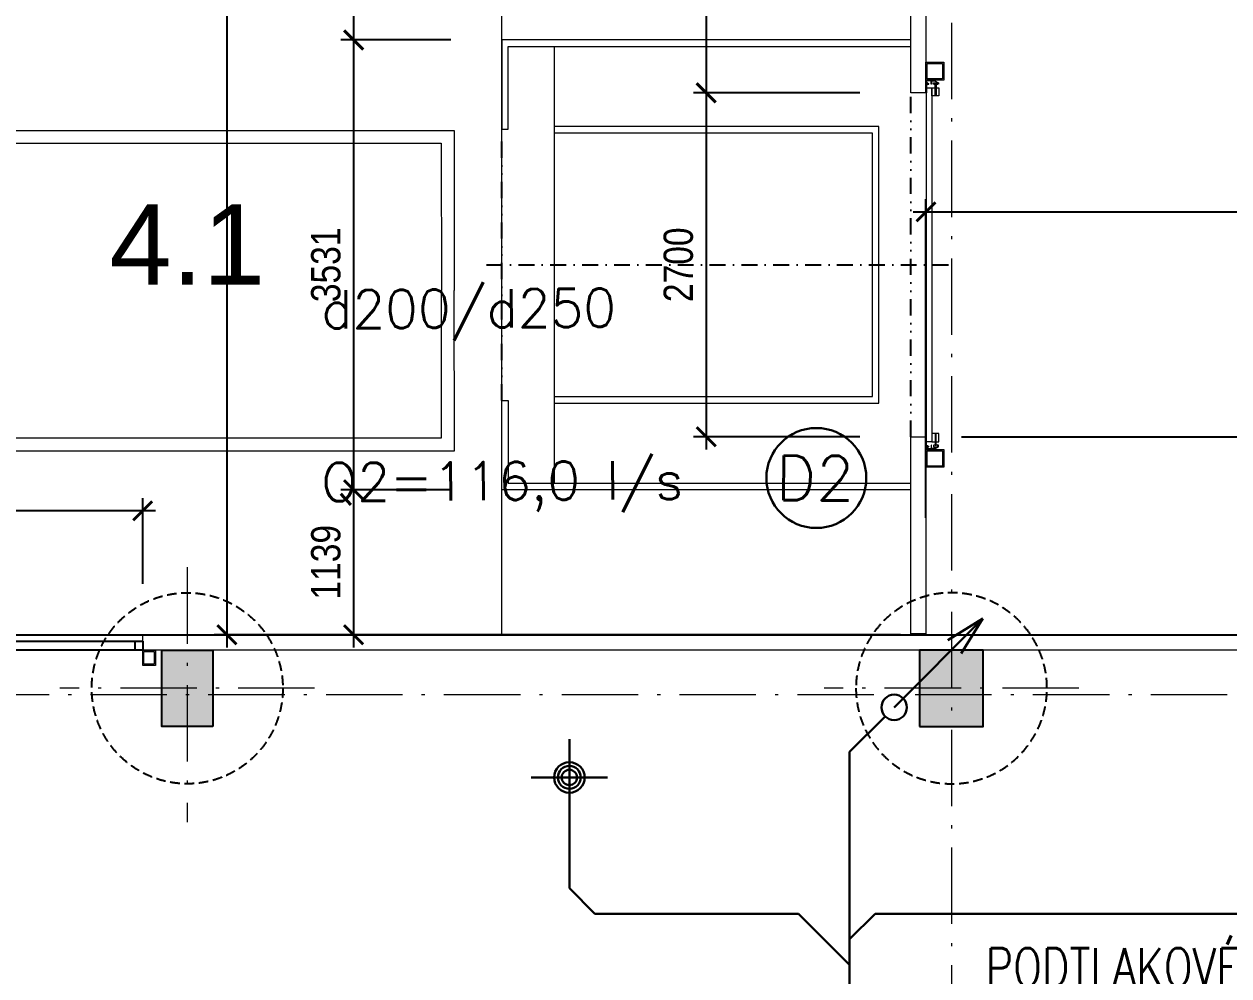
# Model space of a CAD drawing. Header units: millimetres. Extents: x 325046 to 1268204, y 1875583 to 2761998.
# Drawn here: x 746798 to 756257, y 2588684 to 2596158 of the extents above; entities that cross this region are included whole.
import ezdxf
from ezdxf.enums import TextEntityAlignment as Align

# ---------------------------------------------------------------- set-up
doc = ezdxf.new("R2010")
doc.units = ezdxf.units.MM
doc.header["$LTSCALE"] = 100
doc.header["$PDMODE"] = 65
for name, pattern in [('$AUDIT_BAD_LTYPE1', [0]), ('ACAD_ISO10W100', [18.5, 12, -3, 0.5, -3]), ('DASHDOT', [1, 0.5, -0.25, 0, -0.25]), ('DASHED', [0.75, 0.5, -0.25]), ('DIVIDE', [31.75, 12.7, -6.35, 0, -6.35, 0, -6.35]), ('SO02_F11anp01$0${ Leader Line}', [0])]:
    doc.linetypes.add(name, pattern=pattern)
for name, color, linetype, lineweight, true_color in [('Auta', 252, 'Continuous', 5, 0x696969), ('GATE', 7, 'Continuous', 9, 0x002eb8), ('Komunikace - obrys - 1.etapa', 7, 'Continuous', 15, 0x901be4), ('Korabek-text', 7, 'Continuous', 0, 0x7a7a7a), ('Korabek-trasy', 7, 'Continuous', 30, 0x7478c3), ('Korabek-vpuste', 7, 'Continuous', 30, 0x6f7ceb), ('Manipulační - obrys - 1. etapa', 7, 'Continuous', 13, 0x1a63a8), ('OCELOVÉ KONSTRUKCE', 7, 'Continuous', 13, 0x2865c8), ('otvory', 7, 'Continuous', 20, 0xb30000)]:
    doc.layers.add(name, color=color, linetype=linetype, lineweight=lineweight, true_color=true_color)
for name, color, linetype in [('kóty 100', 5, 'Continuous'), ('Kóty osové', 5, 'Continuous'), ('NRŘ', 6, 'DIVIDE'), ('OKNA - RASTR', 5, 'Continuous'), ('ŽB- SLOUPY', 3, 'Continuous')]:
    doc.layers.add(name, color=color, linetype=linetype)
for name, color, linetype, lineweight in [('Objekty - osy', 5, 'ACAD_ISO10W100', 20), ('OBVODOVÝ PLÁŠŤ', 2, 'Continuous', 9), ('PŘEDĚL', 8, 'Continuous', 5), ('ŽB - Šraf-prefa', 253, 'Continuous', 13)]:
    doc.layers.add(name, color=color, linetype=linetype, lineweight=lineweight)
doc.layers.add('Popis OS', color=7, linetype='Continuous', true_color=0xbd0a5d)
doc.layers.add('Příprava na dock', color=7, linetype='Continuous', true_color=0x616161)
doc.styles.add('ARIAL NARROW', font='ARIALN.TTF')
doc.styles.add('ARIL-TENKÝ', font='arial.ttf')
doc.styles.add('ROMANS', font='romans.shx', dxfattribs={"width": 0.8})
doc.dimstyles.new('100', dxfattribs={"dimscale": 100, "dimtxt": 2.3, "dimasz": 1.5, "dimexe": 1, "dimexo": 4, "dimgap": 1, "dimtad": 1, "dimdec": 0, "dimzin": 0, "dimdsep": 46, "dimtxsty": 'ARIAL NARROW', "dimblk": 'ARCHTICK', "dimcen": 4, "dimdle": 1, "dimclrd": 256, "dimclre": 256, "dimclrt": 7, "dimadec": 0, "dimazin": 0, "dimtfac": 1, "dimtdec": 0, "dimtix": 1, "dimtofl": 0, "dimtmove": 0, "dimatfit": 2, "dimldrblk": 'OBLIQUE', "dimfxl": 1, "dimtolj": 1, "dimtzin": 0, "dimlwd": -1, "dimlwe": -1, "dimarcsym": 1})
doc.dimstyles.new('400', dxfattribs={"dimscale": 400, "dimtxt": 2.5, "dimasz": 2, "dimexe": 1, "dimexo": 12, "dimgap": 1, "dimtad": 1, "dimdec": 0, "dimzin": 0, "dimdsep": 46, "dimtxsty": 'ARIL-TENKÝ', "dimblk": 'ARCHTICK', "dimcen": 4, "dimdle": 1, "dimclrd": 256, "dimclre": 256, "dimclrt": 7, "dimadec": 0, "dimazin": 0, "dimtfac": 1, "dimtdec": 0, "dimtix": 1, "dimtofl": 0, "dimtmove": 0, "dimatfit": 0, "dimldrblk": 'OBLIQUE', "dimfxl": 1, "dimtolj": 1, "dimtzin": 0, "dimlwd": -1, "dimlwe": -1, "dimarcsym": 0})

# ---------------------------------------------------------------- blocks, each defined once
blk = doc.blocks.new('H1 PU')
at = {"layer": 'Příprava na dock', "linetype": 'DASHED', "ltscale": 1.5}
blk.add_circle((1537735.9, -4876565), 750, dxfattribs=at)
blk = doc.blocks.new('A$C7DC35752')
at = {"layer": 'OCELOVÉ KONSTRUKCE', "flags": 128}
blk.add_lwpolyline([(0, 140), (0, 0), (140, 0), (140, 140), (0, 140)], dxfattribs=at)
blk.add_lwpolyline([(10, 130), (10, 10), (130, 10), (130, 130)], close=True, dxfattribs=at)
blk = doc.blocks.new('A$C5F711971')
at = {"layer": 'Auta'}
for points in [[(3.9817, 13.6509), (2.7499, 13.9048), (0, 0.5076), (1.2318, 0.2538)], [(3.9614, 13.5524), (2.8281, 13.7859), (0.1189, 0.5859), (1.2521, 0.3524)], [(3.9817, 13.6509), (5.2135, 13.3971), (2.4636, 0), (1.2318, 0.2538)], [(3.9614, 13.5524), (5.0946, 13.3189), (2.3854, 0.1188), (1.2521, 0.3524)]]:
    blk.add_lwpolyline(points, dxfattribs=at)
blk = doc.blocks.new('_ARCHTICK')
at = {"color": 0, "linetype": 'ByBlock', "const_width": 0.15}
blk.add_lwpolyline([(-0.5, -0.5), (0.5, 0.5)], dxfattribs=at)
blk = doc.blocks.new('*D150')
at = {"layer": 'Defpoints', "color": 0, "transparency": 16777216}
for p in [(748078.7, 2601133.6), (748078.7, 2594431.5), (754078.7, 2594431.5)]:
    blk.add_point(p, dxfattribs=at)
at = {"layer": 'Kóty osové', "transparency": 16777216}
for p, q in [((748078.7, 2599231.5), (748078.7, 2601533.6)), ((754078.7, 2599231.5), (754078.7, 2601533.6)), ((754478.7, 2601133.6), (747678.7, 2601133.6))]:
    blk.add_line(p, q, dxfattribs=at)
at = {"layer": 'Kóty osové', "transparency": 16777216, "xscale": 800, "yscale": 800, "zscale": 800, "rotation": 180}
blk.add_blockref('_ARCHTICK', (748078.7, 2601133.6), dxfattribs=at)
at = {"layer": 'Kóty osové', "transparency": 16777216, "xscale": 800, "yscale": 800, "zscale": 800}
blk.add_blockref('_ARCHTICK', (754078.7, 2601133.6), dxfattribs=at)
at = {"layer": 'Kóty osové', "color": 7, "transparency": 16777216, "insert": (751078.7, 2602044.2), "char_height": 1000, "attachment_point": 5, "style": 'ARIL-TENKÝ'}
blk.add_mtext('\\A1;6000', dxfattribs=at)
blk = doc.blocks.new('_Oblique')
at = {"color": 0, "lineweight": -2}
blk.add_line((-0.5, -0.5), (0.5, 0.5), dxfattribs=at)
blk = doc.blocks.new('*D151')
at = {"layer": 'Defpoints', "color": 0, "transparency": 16777216}
for p in [(742078.7, 2601133.6), (742078.7, 2594431.5), (748078.7, 2594431.5)]:
    blk.add_point(p, dxfattribs=at)
at = {"layer": 'Kóty osové', "transparency": 16777216}
for p, q in [((742078.7, 2599231.5), (742078.7, 2601533.6)), ((748078.7, 2599231.5), (748078.7, 2601533.6)), ((748478.7, 2601133.6), (741678.7, 2601133.6))]:
    blk.add_line(p, q, dxfattribs=at)
at = {"layer": 'Kóty osové', "transparency": 16777216, "xscale": 800, "yscale": 800, "zscale": 800, "rotation": 180}
blk.add_blockref('_ARCHTICK', (742078.7, 2601133.6), dxfattribs=at)
at = {"layer": 'Kóty osové', "transparency": 16777216, "xscale": 800, "yscale": 800, "zscale": 800}
blk.add_blockref('_ARCHTICK', (748078.7, 2601133.6), dxfattribs=at)
at = {"layer": 'Kóty osové', "color": 7, "transparency": 16777216, "insert": (745078.7, 2602044.2), "char_height": 1000, "attachment_point": 5, "style": 'ARIL-TENKÝ'}
blk.add_mtext('\\A1;6000', dxfattribs=at)
blk = doc.blocks.new('*D203')
at = {"layer": 'Defpoints', "color": 0, "transparency": 16777216}
for p in [(742078.7, 2604052.4), (754078.7, 2599231.5), (742078.7, 2594551.5)]:
    blk.add_point(p, dxfattribs=at)
at = {"layer": 'Kóty osové', "transparency": 16777216}
for p, q in [((742078.7, 2599351.5), (742078.7, 2604452.4)), ((754078.7, 2604031.5), (754078.7, 2604452.4)), ((754478.7, 2604052.4), (741678.7, 2604052.4))]:
    blk.add_line(p, q, dxfattribs=at)
at = {"layer": 'Kóty osové', "transparency": 16777216, "xscale": 800, "yscale": 800, "zscale": 800, "rotation": 180}
blk.add_blockref('_ARCHTICK', (742078.7, 2604052.4), dxfattribs=at)
at = {"layer": 'Kóty osové', "transparency": 16777216, "xscale": 800, "yscale": 800, "zscale": 800}
blk.add_blockref('_ARCHTICK', (754078.7, 2604052.4), dxfattribs=at)
at = {"layer": 'Kóty osové', "color": 7, "transparency": 16777216, "insert": (748078.7, 2604963), "char_height": 1000, "attachment_point": 5, "style": 'ARIL-TENKÝ'}
blk.add_mtext('\\A1;12000', dxfattribs=at)
blk = doc.blocks.new('*D204')
at = {"layer": 'Defpoints', "color": 0, "transparency": 16777216}
for p in [(754078.7, 2604052.4), (766078.7, 2599231.5), (754078.7, 2594551.5)]:
    blk.add_point(p, dxfattribs=at)
at = {"layer": 'Kóty osové', "transparency": 16777216}
for p, q in [((754078.7, 2599351.5), (754078.7, 2604452.4)), ((766078.7, 2604031.5), (766078.7, 2604452.4)), ((766478.7, 2604052.4), (753678.7, 2604052.4))]:
    blk.add_line(p, q, dxfattribs=at)
at = {"layer": 'Kóty osové', "transparency": 16777216, "xscale": 800, "yscale": 800, "zscale": 800, "rotation": 180}
blk.add_blockref('_ARCHTICK', (754078.7, 2604052.4), dxfattribs=at)
at = {"layer": 'Kóty osové', "transparency": 16777216, "xscale": 800, "yscale": 800, "zscale": 800}
blk.add_blockref('_ARCHTICK', (766078.7, 2604052.4), dxfattribs=at)
at = {"layer": 'Kóty osové', "color": 7, "transparency": 16777216, "insert": (760078.7, 2604963), "char_height": 1000, "attachment_point": 5, "style": 'ARIL-TENKÝ'}
blk.add_mtext('\\A1;12000', dxfattribs=at)
blk = doc.blocks.new('vpust_tučně')
at = {"layer": 'Korabek-vpuste'}
for p, q in [((53.1457, 90.6713), (53.1457, 91.1713)), ((52.8957, 90.9213), (53.3957, 90.9213))]:
    blk.add_line(p, q, dxfattribs=at)
for radius in [0.1, 0.075, 0.05]:
    blk.add_circle((53.1457, 90.9213), radius, dxfattribs=at)
blk = doc.blocks.new('A$C73023567')
at = {"layer": 'Korabek-text', "lineweight": 30}
blk.add_circle((47214.2, 126546.4), 392.2, dxfattribs=at)
at = {"layer": 'Korabek-trasy'}
for p, q in [((47825, 124745.6), (48522.3, 125442.9)), ((48522.3, 125442.9), (48247.7, 125272.2)), ((48522.3, 125442.9), (48351.6, 125168.3)), ((47754.3, 124674.8), (47475, 124395.6)), ((47475, 124395.6), (47475, 122475.6)), ((45275, 124195.6), (45275, 123325.9)), ((45475.3, 123125.6), (45275, 123325.9)), ((45475.3, 123125.6), (47074.3, 123125.6)), ((47475, 122724.9), (47074.3, 123125.6)), ((47475, 122925.2), (47675.3, 123125.6)), ((47675.3, 123125.6), (61074.7, 123125.6))]:
    blk.add_line(p, q, dxfattribs=at)
blk.add_circle((47825, 124745.6), 100, dxfattribs=at)
at = {"layer": 'Korabek-vpuste', "xscale": 1200, "yscale": 1200, "zscale": 1200, "rotation": 269.9999999927888}
blk.add_blockref('vpust_tučně', (-63830.6, 187970.4), dxfattribs=at)
at = {"layer": 'Korabek-text', "style": 'ROMANS'}
for s, height, rotation, p in [('d200/d250', 300, 0.3474, (43327.1, 127870.2)), ('Q2=116,0 l/s', 300, 0.3474, (43327.1, 126514.1)), ('D2', 350, 359.6526, (46897.1, 126547.3))]:
    blk.add_text(s, height=height, rotation=rotation, dxfattribs=at).set_placement(p, align=Align.MIDDLE_LEFT)
at = {"layer": 'Korabek-text', "insert": (48542.9, 122463.7), "char_height": 300, "width": 28411.347, "attachment_point": 7, "rotation": 0, "style": 'ROMANS'}
blk.add_mtext('PODTLAKOVÉ ODVODNĚNÍ STŘECHY, OSA POTRUBÍ +10,475 m', dxfattribs=at)
blk = doc.blocks.new('*D510')
at = {"layer": 'Defpoints', "color": 0, "ltscale": 100, "transparency": 16777216}
for p in [(718428.7, 2592335.8), (718428.7, 2591362.7), (747728.7, 2591362.7)]:
    blk.add_point(p, dxfattribs=at)
at = {"layer": 'kóty 100', "ltscale": 100, "transparency": 16777216}
for p, q in [((718428.7, 2591762.7), (718428.7, 2592435.8)), ((747728.7, 2591762.7), (747728.7, 2592435.8)), ((747828.7, 2592335.8), (718328.7, 2592335.8))]:
    blk.add_line(p, q, dxfattribs=at)
at = {"layer": 'kóty 100', "ltscale": 100, "transparency": 16777216, "xscale": 150, "yscale": 150, "zscale": 150, "rotation": 180}
blk.add_blockref('_ARCHTICK', (718428.7, 2592335.8), dxfattribs=at)
at = {"layer": 'kóty 100', "ltscale": 100, "transparency": 16777216, "xscale": 150, "yscale": 150, "zscale": 150}
blk.add_blockref('_ARCHTICK', (747728.7, 2592335.8), dxfattribs=at)
at = {"layer": 'kóty 100', "color": 7, "ltscale": 100, "transparency": 16777216, "insert": (733078.7, 2592553.2), "char_height": 230, "attachment_point": 5, "style": 'ARIAL NARROW'}
blk.add_mtext('\\A1;29300', dxfattribs=at)
blk = doc.blocks.new('*D803')
at = {"layer": 'Defpoints', "color": 0, "ltscale": 100, "transparency": 16777216}
for p in [(769153.7, 2594683.5), (753878.7, 2591880.3), (769153.7, 2591873.2)]:
    blk.add_point(p, dxfattribs=at)
at = {"layer": 'kóty 100', "ltscale": 100, "transparency": 16777216}
for p, q in [((753878.7, 2592280.3), (753878.7, 2594783.5)), ((769153.7, 2592273.2), (769153.7, 2594783.5)), ((753778.7, 2594683.5), (769253.7, 2594683.5))]:
    blk.add_line(p, q, dxfattribs=at)
at = {"layer": 'kóty 100', "ltscale": 100, "transparency": 16777216, "xscale": 150, "yscale": 150, "zscale": 150, "rotation": 180}
blk.add_blockref('_ARCHTICK', (753878.7, 2594683.5), dxfattribs=at)
at = {"layer": 'kóty 100', "ltscale": 100, "transparency": 16777216, "xscale": 150, "yscale": 150, "zscale": 150}
blk.add_blockref('_ARCHTICK', (769153.7, 2594683.5), dxfattribs=at)
at = {"layer": 'kóty 100', "color": 7, "ltscale": 100, "transparency": 16777216, "insert": (761516.2, 2594900.9), "char_height": 230, "attachment_point": 5, "style": 'ARIAL NARROW'}
blk.add_mtext('\\A1;15275', dxfattribs=at)
blk = doc.blocks.new('*D808')
at = {"layer": 'Defpoints', "color": 0, "ltscale": 100, "transparency": 16777216}
for p in [(753758.7, 2599567.7), (752152.7, 2595617.7), (753758.7, 2595617.7)]:
    blk.add_point(p, dxfattribs=at)
at = {"layer": 'kóty 100', "ltscale": 100, "transparency": 16777216}
for p, q in [((752152.7, 2599667.7), (752152.7, 2595517.7)), ((753358.7, 2599567.7), (752052.7, 2599567.7)), ((753358.7, 2595617.7), (752052.7, 2595617.7))]:
    blk.add_line(p, q, dxfattribs=at)
at = {"layer": 'kóty 100', "ltscale": 100, "transparency": 16777216, "xscale": 150, "yscale": 150, "zscale": 150}
for p, rotation in [((752152.7, 2599567.7), 90), ((752152.7, 2595617.7), 270)]:
    blk.add_blockref('_ARCHTICK', p, dxfattribs=dict(at, rotation=rotation))
at = {"layer": 'kóty 100', "color": 7, "ltscale": 100, "transparency": 16777216, "insert": (751935.2, 2597592.7), "char_height": 230, "attachment_point": 5, "rotation": 90, "style": 'ARIAL NARROW'}
blk.add_mtext('\\A1;3950', dxfattribs=at)
blk = doc.blocks.new('*D809')
at = {"layer": 'Defpoints', "color": 0, "ltscale": 100, "transparency": 16777216}
for p in [(753758.7, 2595617.7), (752152.7, 2592917.7), (753758.7, 2592917.7)]:
    blk.add_point(p, dxfattribs=at)
at = {"layer": 'kóty 100', "ltscale": 100, "transparency": 16777216}
for p, q in [((752152.7, 2595717.7), (752152.7, 2592817.7)), ((753358.7, 2595617.7), (752052.7, 2595617.7)), ((753358.7, 2592917.7), (752052.7, 2592917.7))]:
    blk.add_line(p, q, dxfattribs=at)
at = {"layer": 'kóty 100', "ltscale": 100, "transparency": 16777216, "xscale": 150, "yscale": 150, "zscale": 150}
for p, rotation in [((752152.7, 2595617.7), 90), ((752152.7, 2592917.7), 270)]:
    blk.add_blockref('_ARCHTICK', p, dxfattribs=dict(at, rotation=rotation))
at = {"layer": 'kóty 100', "color": 7, "ltscale": 100, "transparency": 16777216, "insert": (751935.2, 2594267.7), "char_height": 230, "attachment_point": 5, "rotation": 90, "style": 'ARIAL NARROW'}
blk.add_mtext('\\A1;2700', dxfattribs=at)
blk = doc.blocks.new('*D810')
at = {"layer": 'Defpoints', "color": 0, "ltscale": 100, "transparency": 16777216}
for p in [(753758.7, 2592917.7), (810551.5, 2591362.7), (810551.5, 2591362.7)]:
    blk.add_point(p, dxfattribs=at)
at = {"layer": 'kóty 100', "ltscale": 100, "transparency": 16777216}
for p, q in [((810551.5, 2593017.7), (810551.5, 2591262.7)), ((754158.7, 2592917.7), (810651.5, 2592917.7)), ((810951.5, 2591362.7), (810651.5, 2591362.7))]:
    blk.add_line(p, q, dxfattribs=at)
at = {"layer": 'kóty 100', "ltscale": 100, "transparency": 16777216, "xscale": 150, "yscale": 150, "zscale": 150}
for p, rotation in [((810551.5, 2592917.7), 90), ((810551.5, 2591362.7), 270)]:
    blk.add_blockref('_ARCHTICK', p, dxfattribs=dict(at, rotation=rotation))
at = {"layer": 'kóty 100', "color": 7, "ltscale": 100, "transparency": 16777216, "insert": (810334.1, 2592140.2), "char_height": 230, "attachment_point": 5, "rotation": 90, "style": 'ARIAL NARROW'}
blk.add_mtext('\\A1;1555', dxfattribs=at)
blk = doc.blocks.new('*D814')
at = {"layer": 'Defpoints', "color": 0, "ltscale": 100, "transparency": 16777216}
for p in [(750548.7, 2599152.5), (749384.9, 2596032.9), (750548.7, 2596032.9)]:
    blk.add_point(p, dxfattribs=at)
at = {"layer": 'kóty 100', "ltscale": 100, "transparency": 16777216}
for p, q in [((749384.9, 2599252.5), (749384.9, 2595932.9)), ((750148.7, 2599152.5), (749284.9, 2599152.5)), ((750148.7, 2596032.9), (749284.9, 2596032.9))]:
    blk.add_line(p, q, dxfattribs=at)
at = {"layer": 'kóty 100', "ltscale": 100, "transparency": 16777216, "xscale": 150, "yscale": 150, "zscale": 150}
for p, rotation in [((749384.9, 2599152.5), 90), ((749384.9, 2596032.9), 270)]:
    blk.add_blockref('_ARCHTICK', p, dxfattribs=dict(at, rotation=rotation))
at = {"layer": 'kóty 100', "color": 7, "ltscale": 100, "transparency": 16777216, "insert": (749167.5, 2597592.7), "char_height": 230, "attachment_point": 5, "rotation": 90, "style": 'ARIAL NARROW'}
blk.add_mtext('\\A1;3120', dxfattribs=at)
blk = doc.blocks.new('*D815')
at = {"layer": 'Defpoints', "color": 0, "ltscale": 100, "transparency": 16777216}
for p in [(750548.7, 2596032.9), (749384.9, 2592501.9), (750548.7, 2592501.9)]:
    blk.add_point(p, dxfattribs=at)
at = {"layer": 'kóty 100', "ltscale": 100, "transparency": 16777216}
for p, q in [((749384.9, 2596132.9), (749384.9, 2592401.9)), ((750148.7, 2596032.9), (749284.9, 2596032.9)), ((750148.7, 2592501.9), (749284.9, 2592501.9))]:
    blk.add_line(p, q, dxfattribs=at)
at = {"layer": 'kóty 100', "ltscale": 100, "transparency": 16777216, "xscale": 150, "yscale": 150, "zscale": 150}
for p, rotation in [((749384.9, 2596032.9), 90), ((749384.9, 2592501.9), 270)]:
    blk.add_blockref('_ARCHTICK', p, dxfattribs=dict(at, rotation=rotation))
at = {"layer": 'kóty 100', "color": 7, "ltscale": 100, "transparency": 16777216, "insert": (749167.5, 2594267.4), "char_height": 230, "attachment_point": 5, "rotation": 90, "style": 'ARIAL NARROW'}
blk.add_mtext('\\A1;3531', dxfattribs=at)
blk = doc.blocks.new('*D816')
at = {"layer": 'Defpoints', "color": 0, "ltscale": 100, "transparency": 16777216}
for p in [(750548.7, 2592501.9), (749384.9, 2591362.7), (750548.7, 2591362.7)]:
    blk.add_point(p, dxfattribs=at)
at = {"layer": 'kóty 100', "ltscale": 100, "transparency": 16777216}
for p, q in [((749384.9, 2592601.9), (749384.9, 2591262.7)), ((750148.7, 2592501.9), (749284.9, 2592501.9)), ((750148.7, 2591362.7), (749284.9, 2591362.7))]:
    blk.add_line(p, q, dxfattribs=at)
at = {"layer": 'kóty 100', "ltscale": 100, "transparency": 16777216, "xscale": 150, "yscale": 150, "zscale": 150}
for p, rotation in [((749384.9, 2592501.9), 90), ((749384.9, 2591362.7), 270)]:
    blk.add_blockref('_ARCHTICK', p, dxfattribs=dict(at, rotation=rotation))
at = {"layer": 'kóty 100', "color": 7, "ltscale": 100, "transparency": 16777216, "insert": (749167.5, 2591932.3), "char_height": 230, "attachment_point": 5, "rotation": 90, "style": 'ARIAL NARROW'}
blk.add_mtext('\\A1;1139', dxfattribs=at)
blk = doc.blocks.new('*D1011')
at = {"layer": 'Defpoints', "color": 0, "ltscale": 100, "transparency": 16777216}
for p in [(753758.7, 2611212.7), (748390.2, 2591362.7), (754078.7, 2591362.7)]:
    blk.add_point(p, dxfattribs=at)
at = {"layer": 'kóty 100', "ltscale": 100, "transparency": 16777216}
for p, q in [((748390.2, 2611312.7), (748390.2, 2591262.7)), ((753358.7, 2611212.7), (748290.2, 2611212.7)), ((753678.7, 2591362.7), (748290.2, 2591362.7))]:
    blk.add_line(p, q, dxfattribs=at)
at = {"layer": 'kóty 100', "ltscale": 100, "transparency": 16777216, "xscale": 150, "yscale": 150, "zscale": 150}
for p, rotation in [((748390.2, 2611212.7), 90), ((748390.2, 2591362.7), 270)]:
    blk.add_blockref('_ARCHTICK', p, dxfattribs=dict(at, rotation=rotation))
at = {"layer": 'kóty 100', "color": 7, "ltscale": 100, "transparency": 16777216, "insert": (748172.8, 2601287.7), "char_height": 230, "attachment_point": 5, "rotation": 90, "style": 'ARIAL NARROW'}
blk.add_mtext('\\A1;19850', dxfattribs=at)
blk = doc.blocks.new('*D1556')
at = {"layer": 'Defpoints', "color": 0, "transparency": 16777216}
for p in [(705683.7, 2607865.8), (705683.7, 2591362.7), (1078473.7, 2591362.7)]:
    blk.add_point(p, dxfattribs=at)
at = {"layer": 'Kóty osové', "transparency": 16777216}
for p, q in [((705683.7, 2596162.7), (705683.7, 2608265.8)), ((1078473.7, 2596162.7), (1078473.7, 2608265.8)), ((1078873.7, 2607865.8), (705283.7, 2607865.8))]:
    blk.add_line(p, q, dxfattribs=at)
at = {"layer": 'Kóty osové', "transparency": 16777216, "xscale": 800, "yscale": 800, "zscale": 800, "rotation": 180}
blk.add_blockref('_ARCHTICK', (705683.7, 2607865.8), dxfattribs=at)
at = {"layer": 'Kóty osové', "transparency": 16777216, "xscale": 800, "yscale": 800, "zscale": 800}
blk.add_blockref('_ARCHTICK', (1078473.7, 2607865.8), dxfattribs=at)
at = {"layer": 'Kóty osové', "color": 7, "transparency": 16777216, "insert": (892078.7, 2608776.8), "char_height": 1000, "attachment_point": 5, "style": 'ARIL-TENKÝ'}
blk.add_mtext('\\A1;372790', dxfattribs=at)

msp = doc.modelspace()

# ---------------------------------------------------------------- hatches: boundary and pattern name
at = {"layer": 'ŽB - Šraf-prefa'}
h = msp.add_hatch(color=256, dxfattribs=at)
h.dxf.hatch_style = 1
h.paths.add_polyline_path([(748278.7, 2590642.7), (747878.7, 2590642.7), (747878.7, 2591242.7), (748278.7, 2591242.7)])
h = msp.add_hatch(color=256, dxfattribs=at)
h.dxf.hatch_style = 1
h.paths.add_polyline_path([(753828.7, 2590642.7), (754328.7, 2590642.7), (754328.7, 2591242.7), (753828.7, 2591242.7)])

# ---------------------------------------------------------------- linework, layer by layer
at = {"layer": 'GATE', "linetype": 'Continuous'}
msp.add_line((750958.7, 2595982.9), (750958.7, 2592551.9), dxfattribs=at)
for points in [[(753758.7, 2596032.9), (750548.7, 2596032.9), (750548.7, 2595332.4), (750598.7, 2595332.4), (750598.7, 2595982.9), (753758.7, 2595982.9)], [(750958.7, 2593232.4), (753458.7, 2593232.4), (753458.7, 2595302.4), (750958.7, 2595302.4)], [(753758.7, 2592501.9), (750548.7, 2592501.9), (750548.7, 2593202.4), (750598.7, 2593202.4), (750598.7, 2592551.9), (753758.7, 2592551.9)]]:
    msp.add_lwpolyline(points, dxfattribs=at)
msp.add_lwpolyline([(753508.7, 2595352.4), (750958.7, 2595352.4), (750958.7, 2593182.4), (753508.7, 2593182.4)], close=True, dxfattribs=at)
at = {"layer": 'Komunikace - obrys - 1.etapa'}
msp.add_line((750548.7, 2591362.7), (750548.7, 2612362.7), dxfattribs=at)
at = {"layer": 'kóty 100', "ltscale": 100}
msp.add_line((716408.7, 2591362.7), (773598.7, 2591362.7), dxfattribs=at)
at = {"layer": 'Manipulační - obrys - 1. etapa'}
msp.add_lwpolyline([(753758.7, 2591362.7), (705683.7, 2591362.7), (705683.7, 2612324.5)], dxfattribs=at)
at = {"layer": 'NRŘ', "ltscale": 0.1}
for p, q in [((753758.7, 2592917.7), (753758.7, 2595617.7)), ((750548.7, 2593202.4), (750548.7, 2595332.4))]:
    msp.add_line(p, q, dxfattribs=at)
at = {"layer": 'Objekty - osy', "ltscale": 0.5}
for points in [[(754078.7, 2611892.7), (754078.7, 2469892.7)], [(748078.7, 2591892.7), (748078.7, 2589892.7)], [(749078.7, 2590942.7), (747078.7, 2590942.7)], [(755078.7, 2590942.7), (753078.7, 2590942.7)], [(703843.7, 2590892.7), (1077843.7, 2590892.7)]]:
    msp.add_lwpolyline(points, dxfattribs=at)
at = {"layer": 'OBVODOVÝ PLÁŠŤ'}
msp.add_line((753878.7, 2592867.7), (753878.7, 2592867.7), dxfattribs=at)
for points in [[(753758.7, 2595617.7), (753758.7, 2599567.7), (753878.7, 2599567.7), (753878.7, 2595617.7), (753758.7, 2595617.7)], [(753758.7, 2591369.8), (753758.7, 2592917.7), (753878.7, 2592917.7), (753878.7, 2591369.8), (753758.7, 2591369.8)], [(747728.7, 2591362.7), (766438.7, 2591362.7), (766438.7, 2591242.7), (747728.7, 2591242.7), (747728.7, 2591362.7)]]:
    msp.add_lwpolyline(points, dxfattribs=at)
at = {"layer": 'OCELOVÉ KONSTRUKCE', "flags": 128}
msp.add_lwpolyline([(747728.7, 2591122.7), (747728.7, 2591242.7), (747828.7, 2591242.7), (747828.7, 2591122.7), (747728.7, 2591122.7)], dxfattribs=at)
msp.add_lwpolyline([(747738.7, 2591132.7), (747738.7, 2591232.7), (747818.7, 2591232.7), (747818.7, 2591132.7)], close=True, dxfattribs=at)
at = {"layer": 'OKNA - RASTR'}
msp.add_line((747668.7, 2591242.7), (747668.7, 2591312.7), dxfattribs=at)
msp.add_lwpolyline([(747728.7, 2591312.7), (747728.7, 2591242.7), (745962, 2591242.7), (745962, 2591312.7)], close=True, dxfattribs=at)
at = {"layer": 'otvory'}
msp.add_lwpolyline([(753883.7, 2595657.3), (753923.7, 2595657.3), (753923.7, 2592878.2), (753883.7, 2592878.2), (753883.7, 2595657.3)], dxfattribs=at)
at = {"layer": 'PŘEDĚL'}
for p, q in [((753876.7, 2595690.2), (753899.7, 2595690.2)), ((753876.7, 2595685.6), (753899.7, 2595685.6)), ((753891.3, 2595695.1), (753886.4, 2595695.1)), ((753886.4, 2595690.8), (753886.4, 2595695.1)), ((753886.4, 2595693.4), (753886.4, 2595691.7)), ((753891.3, 2595691.7), (753886.4, 2595691.7)), ((753891.3, 2595684.2), (753886.4, 2595684.2)), ((753891.3, 2595680.8), (753886.4, 2595680.8)), ((753892.4, 2595682.5), (753892.4, 2595693.4)), ((753899.7, 2595685.6), (753899.7, 2595690.2)), ((753876.7, 2592842.4), (753899.7, 2592842.4)), ((753876.7, 2592837.7), (753899.7, 2592837.7)), ((753891.3, 2592847.2), (753886.4, 2592847.2)), ((753886.4, 2592833), (753886.4, 2592847.2)), ((753886.4, 2592845.5), (753886.4, 2592843.9)), ((753891.3, 2592843.9), (753886.4, 2592843.9)), ((753891.3, 2592836.4), (753886.4, 2592836.4)), ((753891.3, 2592833), (753886.4, 2592833)), ((753892.4, 2592834.7), (753892.4, 2592845.5)), ((753899.7, 2592837.7), (753899.7, 2592842.4))]:
    msp.add_line(p, q, dxfattribs=at)
for points in [[(753878.7, 2595617.7), (753878.7, 2595717.7), (753948.7, 2595717.7), (753948.7, 2595712.7), (753883.7, 2595712.7), (753883.7, 2595617.7), (753878.7, 2595617.7)], [(753948.7, 2595712.7), (753975.9, 2595696.9), (753975.9, 2595684.7), (753970.3, 2595690.7), (753968.6, 2595683.1), (753972.9, 2595686.3), (753972.9, 2595695.2), (753947.9, 2595709.7), (753922.9, 2595709.7), (753922.9, 2595684.7), (753919.9, 2595684.7), (753919.9, 2595712.7)], [(753878.7, 2592917.7), (753878.7, 2592817.7), (753948.7, 2592817.7), (753948.7, 2592822.7), (753883.7, 2592822.7), (753883.7, 2592917.7), (753878.7, 2592917.7)], [(753948.7, 2592822.7), (753975.9, 2592838.5), (753975.9, 2592850.7), (753970.3, 2592854.7), (753968.6, 2592852.3), (753972.9, 2592849.2), (753972.9, 2592840.2), (753947.9, 2592825.7), (753922.9, 2592825.7), (753922.9, 2592850.7), (753919.9, 2592850.7), (753919.9, 2592822.7)]]:
    msp.add_lwpolyline(points, dxfattribs=at)
for points in [[(753885.9, 2595688.4), (753883.9, 2595688.4), (753883.9, 2595697.6), (753885.9, 2595697.6)], [(753923.7, 2595657.3), (753980.2, 2595657.3), (753980.2, 2595593.2), (753923.7, 2595593.2)], [(753950.5, 2595684.3), (753958.3, 2595684.3), (753958.3, 2595593.2), (753950.5, 2595593.2)], [(753923.7, 2592878.2), (753980.2, 2592878.2), (753980.2, 2592942.2), (753923.7, 2592942.2)], [(753950.8, 2592851.2), (753958.6, 2592851.2), (753958.6, 2592941.3), (753950.8, 2592941.3)], [(753885.9, 2592830.5), (753883.9, 2592830.5), (753883.9, 2592849.7), (753885.9, 2592849.7)]]:
    msp.add_lwpolyline(points, close=True, dxfattribs=at)
for points in [[(753941.8, 2595697.5), (753965.9, 2595697.5, -0.414214), (753970.9, 2595692.5), (753970.9, 2595689.3, -0.414214), (753965.9, 2595684.3), (753941.8, 2595684.3, -0.414214), (753936.8, 2595689.3), (753936.8, 2595692.5, -0.414214)], [(753941.8, 2592837.9), (753965.9, 2592837.9, 0.414214), (753970.9, 2592842.9), (753970.9, 2592846.2, 0.414214), (753965.9, 2592851.2), (753941.8, 2592851.2, 0.414214), (753936.8, 2592846.2), (753936.8, 2592842.9, 0.414214)]]:
    msp.add_lwpolyline(points, format="xyb", close=True, dxfattribs=at)
for centre, radius, start, end in [((753895.6, 2595687.5), 5.44, 142.4827, 217.5173), ((753890.6, 2595693.4), 1.83, 292.61986, 67.38014), ((753885.6, 2595688), 6.81, 326.60151, 33.39849), ((753890.6, 2592845.5), 1.83, 292.61986, 67.38014), ((753885.6, 2592840.1), 6.81, 326.60151, 33.39849), ((753890.6, 2592834.7), 1.83, 292.61986, 67.38014)]:
    msp.add_arc(centre, radius, start, end, dxfattribs=at)
at = {"layer": 'Příprava na dock', "linetype": 'DASHDOT', "ltscale": 2.5}
msp.add_lwpolyline([(750428.7, 2594267.7), (754108.7, 2594267.7)], dxfattribs=at)
at = {"layer": 'ŽB- SLOUPY'}
for points in [[(748278.7, 2590642.7), (747878.7, 2590642.7), (747878.7, 2591242.7), (748278.7, 2591242.7)], [(753828.7, 2590642.7), (754328.7, 2590642.7), (754328.7, 2591242.7), (753828.7, 2591242.7)]]:
    msp.add_lwpolyline(points, close=True, dxfattribs=at)

# ---------------------------------------------------------------- block references
at = {"layer": 'Auta', "xscale": -1000, "yscale": 1000, "zscale": 1000, "rotation": 78.40057299872402}
msp.add_blockref('A$C5F711971', (750671.1, 2595221.2), dxfattribs=at)
at = {"layer": 'Korabek-trasy', "linetype": 'SO02_F11anp01$0${ Leader Line}'}
msp.add_blockref('A$C73023567', (705803.7, 2466047.2), dxfattribs=at)
at = {"layer": 'OCELOVÉ KONSTRUKCE', "linetype": '$AUDIT_BAD_LTYPE1', "xscale": -1, "rotation": 90}
for p in [(754018.7, 2595857.7), (754018.7, 2592817.7)]:
    msp.add_blockref('A$C7DC35752', p, dxfattribs=at)
at = {"layer": 'Příprava na dock', "rotation": 90.00000000000006}
msp.add_blockref('H1 PU', (-4128486.3, 1053206.8), dxfattribs=at)
at = {"layer": 'Příprava na dock', "xscale": -1, "rotation": 89.99999999999993}
msp.add_blockref('H1 PU', (-4122486.3, 4128678.7), dxfattribs=at)

# ---------------------------------------------------------------- texts
at = {"layer": 'Popis OS', "linetype": 'ByBlock', "style": 'ARIL-TENKÝ'}
msp.add_text('4.1', height=630, dxfattribs=at).set_placement((748078.7, 2594427.7), align=Align.MIDDLE_CENTER)

# ---------------------------------------------------------------- dimensions: what is measured, and where the dimension line sits
at = {"layer": 'kóty 100', "ltscale": 100}
for base, p1, p2, picture, middle in [((748390.2, 2591362.7), (753758.7, 2611212.7), (754078.7, 2591362.7), '*D1011', (748172.8, 2601287.7)), ((752152.7, 2595617.7), (753758.7, 2599567.7), (753758.7, 2595617.7), '*D808', (751935.2, 2597592.7)), ((749384.9, 2596032.9), (750548.7, 2599152.5), (750548.7, 2596032.9), '*D814', (749167.5, 2597592.7)), ((749384.9, 2592501.9), (750548.7, 2596032.9), (750548.7, 2592501.9), '*D815', (749167.5, 2594267.4)), ((752152.7, 2592917.7), (753758.7, 2595617.7), (753758.7, 2592917.7), '*D809', (751935.2, 2594267.7)), ((810551.5, 2591362.7), (753758.7, 2592917.7), (810551.5, 2591362.7), '*D810', (810334.1, 2592140.2)), ((749384.9, 2591362.7), (750548.7, 2592501.9), (750548.7, 2591362.7), '*D816', (749167.5, 2591932.3))]:
    dim = msp.add_linear_dim(base=base, p1=p1, p2=p2, angle=90, dimstyle='100', override={"dimtmove": 1}, dxfattribs=at)
    dim.commit()
    dim.dimension.update_dxf_attribs({"geometry": picture, "text_midpoint": middle})
for base, p1, p2, picture, middle in [((769153.7, 2594683.5), (753878.7, 2591880.3), (769153.7, 2591873.2), '*D803', (761516.2, 2594900.9)), ((718428.7, 2592335.8), (747728.7, 2591362.7), (718428.7, 2591362.7), '*D510', (733078.7, 2592553.2))]:
    dim = msp.add_linear_dim(base=base, p1=p1, p2=p2, dimstyle='100', dxfattribs=at)
    dim.commit()
    dim.dimension.update_dxf_attribs({"geometry": picture, "text_midpoint": middle})
at = {"layer": 'Kóty osové'}
for base, p1, p2, picture, middle in [((705683.7, 2607865.8), (1078473.7, 2591362.7), (705683.7, 2591362.7), '*D1556', (892078.7, 2608776.8)), ((742078.7, 2604052.4), (754078.7, 2599231.5), (742078.7, 2594551.5), '*D203', (748078.7, 2604963)), ((754078.7, 2604052.4), (766078.7, 2599231.5), (754078.7, 2594551.5), '*D204', (760078.7, 2604963)), ((742078.7, 2601133.6), (748078.7, 2594431.5), (742078.7, 2594431.5), '*D151', (745078.7, 2602044.2)), ((748078.7, 2601133.6), (754078.7, 2594431.5), (748078.7, 2594431.5), '*D150', (751078.7, 2602044.2))]:
    dim = msp.add_linear_dim(base=base, p1=p1, p2=p2, dimstyle='400', override={"dimtmove": 1}, dxfattribs=at)
    dim.commit()
    dim.dimension.update_dxf_attribs({"geometry": picture, "text_midpoint": middle})

doc.saveas('drawing.dxf')
